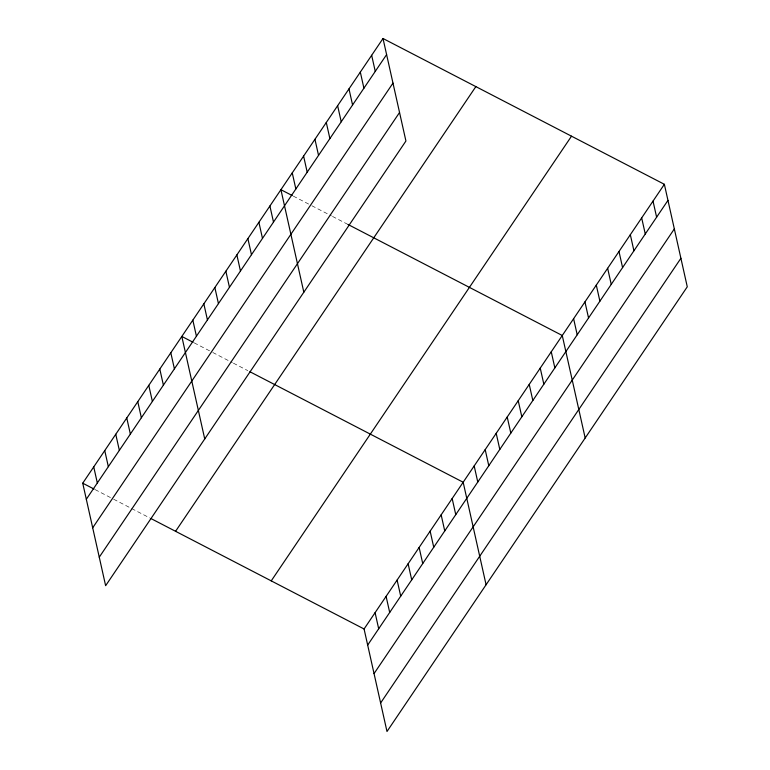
<?xml version="1.0" encoding="UTF-8"?>
<svg xmlns="http://www.w3.org/2000/svg" width="770" height="770" viewBox="0 0 770 770"><rect width="100%" height="100%" fill="white"/><g stroke="black" fill="none" stroke-linecap="round" stroke-linejoin="round"><path stroke-width="0.58" stroke-dasharray="3.85 2.89" d="M293.293 196.109L310.83 205.195M311.86 205.734L331.456 215.889M332.496 216.428L347.963 224.445M194.194 342.862L211.731 351.948M212.77 352.477L232.367 362.641M233.397 363.171L247.844 370.659M95.105 489.605L112.641 498.691M113.671 499.229L149.784 517.941"/><path stroke-width="1.16" d="M383.008 38.5L405.925 141.016L105.634 585.701L82.727 483.194L383.008 38.5L664.366 184.299L687.273 286.806L386.992 731.5L364.075 628.984L664.366 184.299M86.317 499.278L386.607 54.593M92.698 527.797L392.979 83.112M99.263 557.182L399.543 112.497M175.57 531.3L475.85 86.615M271.233 580.878L571.513 136.184M367.675 645.077L667.956 200.392M374.047 673.596L674.337 228.911M380.621 702.981L680.901 258.287M292.263 195.57L280.915 189.699L303.823 292.205M347.963 224.445L562.264 335.489L585.181 438.005M193.164 342.323L181.816 336.442L204.733 438.958M249.903 371.727L463.174 482.241L486.082 584.757M82.727 483.194L94.075 489.066M150.814 518.47L364.075 628.984M653.018 201.095L656.618 217.188M641.67 217.9L645.27 233.984M630.332 234.696L633.922 250.789M618.984 251.492L622.584 267.585M607.646 268.297L611.236 284.39M596.298 285.092L599.897 301.186M584.95 301.898L588.55 317.981M573.612 318.693L577.202 334.786M551.253 351.794L554.852 367.887M540.242 368.099L543.841 384.192M529.231 384.403L532.83 400.496M518.22 400.718L521.819 416.801M507.218 417.022L510.808 433.106M496.207 433.327L499.797 449.42M485.196 449.632L488.786 465.725M474.185 465.937L477.775 482.03M371.66 55.296L375.26 71.389M360.322 72.101L363.912 88.194M452.163 498.546L455.763 514.639M348.974 88.897L352.573 104.99M441.152 514.851L444.752 530.944M337.635 105.702L341.226 121.785M430.141 531.156L433.741 547.249M326.288 122.497L329.887 138.59M419.13 547.46L422.73 563.553M314.94 139.293L318.539 155.386M408.119 563.765L411.719 579.858M303.601 156.098L307.192 172.191M397.108 580.07L400.708 596.163M292.253 172.894L295.853 188.987M386.097 596.375L389.697 612.468M375.086 612.679L378.686 628.772M269.904 206.004L273.494 222.087M258.893 222.309L262.483 238.402M247.882 238.613L251.472 254.706M236.871 254.918L240.461 271.011M225.86 271.223L229.46 287.316M214.849 287.528L218.449 303.621M203.838 303.832L207.438 319.925M192.827 320.137L196.427 336.23M170.805 352.747L174.405 368.84M159.794 369.051L163.394 385.144M148.783 385.356L152.383 401.449M137.772 401.661L141.372 417.754M126.761 417.966L130.361 434.059M115.76 434.27L119.35 450.363M104.749 450.575L108.339 466.668M93.738 466.88L97.328 482.973"/></g></svg>
